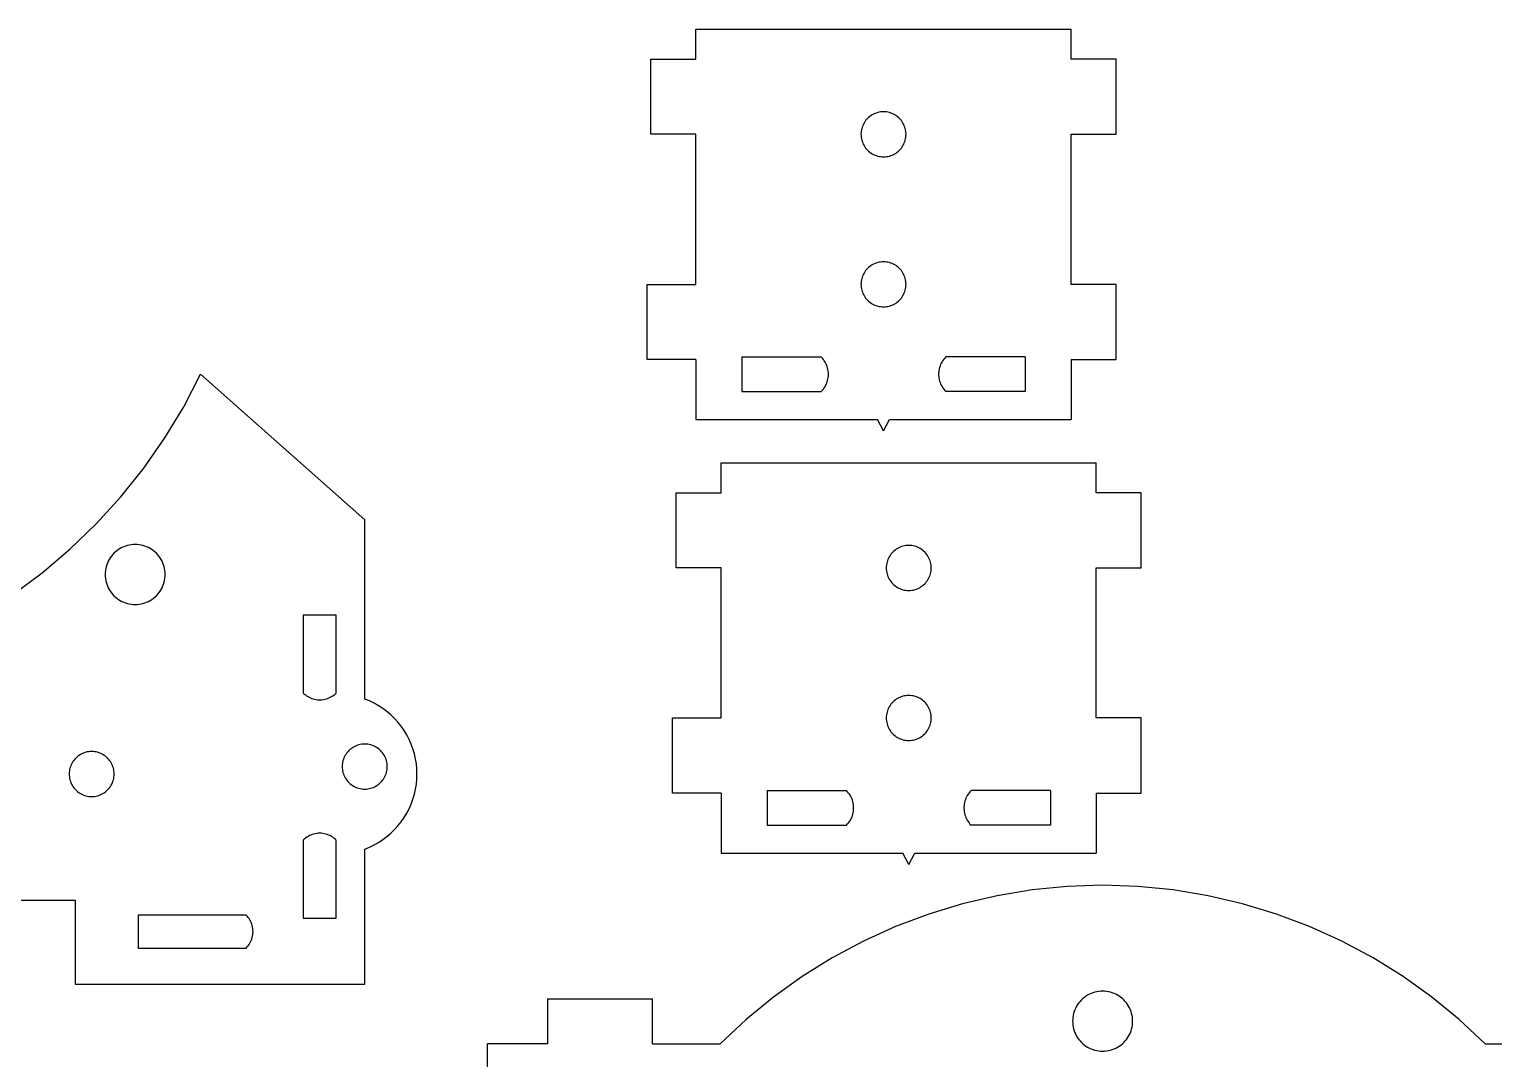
# Model space of a CAD drawing. Extents: x -403 to 403, y -278 to 278.
# Drawn here: x 121.3 to 218.9, y -149.1 to -80.5 of the extents above; entities that cross this region are included whole.
import ezdxf

# ---------------------------------------------------------------- set-up
doc = ezdxf.new("R2010")
doc.units = 0
doc.layers.get('0').update_dxf_attribs({"linetype": 'CONTINUOUS'})

msp = doc.modelspace()

# ---------------------------------------------------------------- linework, layer by layer
for p, q in [((165.713, -80.534), (190.713, -80.534)), ((165.713, -82.534), (165.713, -80.534)), ((190.713, -82.534), (190.713, -80.534)), ((162.713, -82.534), (165.713, -82.534)), ((162.713, -87.534), (162.713, -82.534)), ((193.713, -82.534), (190.713, -82.534)), ((193.713, -87.534), (193.713, -82.534)), ((176.868, -86.871), (176.827, -86.96)), ((176.914, -86.784), (176.868, -86.871)), ((176.966, -86.701), (176.914, -86.784)), ((177.023, -86.621), (176.966, -86.701)), ((177.086, -86.545), (177.023, -86.621)), ((177.153, -86.474), (177.086, -86.545)), ((177.224, -86.406), (177.153, -86.474)), ((177.3, -86.344), (177.224, -86.406)), ((177.38, -86.287), (177.3, -86.344)), ((177.463, -86.235), (177.38, -86.287)), ((177.55, -86.189), (177.463, -86.235)), ((177.639, -86.148), (177.55, -86.189)), ((177.731, -86.114), (177.639, -86.148)), ((177.825, -86.085), (177.731, -86.114)), ((177.921, -86.063), (177.825, -86.085)), ((178.018, -86.047), (177.921, -86.063)), ((178.115, -86.037), (178.018, -86.047)), ((178.213, -86.034), (178.115, -86.037)), ((178.311, -86.037), (178.213, -86.034)), ((178.409, -86.047), (178.311, -86.037)), ((178.506, -86.063), (178.409, -86.047)), ((178.602, -86.085), (178.506, -86.063)), ((178.695, -86.114), (178.602, -86.085)), ((178.787, -86.148), (178.695, -86.114)), ((178.877, -86.189), (178.787, -86.148)), ((178.963, -86.235), (178.877, -86.189)), ((179.047, -86.287), (178.963, -86.235)), ((179.126, -86.344), (179.047, -86.287)), ((179.202, -86.406), (179.126, -86.344)), ((179.274, -86.474), (179.202, -86.406)), ((179.341, -86.545), (179.274, -86.474)), ((179.403, -86.621), (179.341, -86.545)), ((179.46, -86.701), (179.403, -86.621)), ((179.512, -86.784), (179.46, -86.701)), ((179.559, -86.871), (179.512, -86.784)), ((179.599, -86.96), (179.559, -86.871)), ((165.713, -87.534), (162.713, -87.534)), ((165.713, -97.534), (165.713, -87.534)), ((176.717, -87.436), (176.713, -87.534)), ((176.713, -87.534), (176.717, -87.632)), ((176.726, -87.338), (176.717, -87.436)), ((176.717, -87.632), (176.726, -87.73)), ((176.742, -87.242), (176.726, -87.338)), ((176.726, -87.73), (176.742, -87.827)), ((176.764, -87.146), (176.742, -87.242)), ((176.742, -87.827), (176.764, -87.922)), ((176.793, -87.052), (176.764, -87.146)), ((176.827, -86.96), (176.793, -87.052)), ((179.634, -87.052), (179.599, -86.96)), ((179.662, -87.146), (179.634, -87.052)), ((179.684, -87.242), (179.662, -87.146)), ((179.662, -87.922), (179.684, -87.827)), ((179.7, -87.338), (179.684, -87.242)), ((179.684, -87.827), (179.7, -87.73)), ((179.71, -87.436), (179.7, -87.338)), ((179.7, -87.73), (179.71, -87.632)), ((179.713, -87.534), (179.71, -87.436)), ((179.71, -87.632), (179.713, -87.534)), ((190.713, -97.534), (190.713, -87.534)), ((190.713, -87.534), (193.713, -87.534)), ((176.764, -87.922), (176.793, -88.016)), ((176.793, -88.016), (176.827, -88.108)), ((176.827, -88.108), (176.868, -88.198)), ((176.868, -88.198), (176.914, -88.284)), ((176.914, -88.284), (176.966, -88.368)), ((176.966, -88.368), (177.023, -88.447)), ((177.023, -88.447), (177.086, -88.523)), ((177.086, -88.523), (177.153, -88.595)), ((177.153, -88.595), (177.224, -88.662)), ((177.224, -88.662), (177.3, -88.724)), ((177.3, -88.724), (177.38, -88.781)), ((177.38, -88.781), (177.463, -88.833)), ((178.963, -88.833), (179.047, -88.781)), ((179.047, -88.781), (179.126, -88.724)), ((179.126, -88.724), (179.202, -88.662)), ((179.202, -88.662), (179.274, -88.595)), ((179.274, -88.595), (179.341, -88.523)), ((179.341, -88.523), (179.403, -88.447)), ((179.403, -88.447), (179.46, -88.368)), ((179.46, -88.368), (179.512, -88.284)), ((179.512, -88.284), (179.559, -88.198)), ((179.559, -88.198), (179.599, -88.108)), ((179.599, -88.108), (179.634, -88.016)), ((179.634, -88.016), (179.662, -87.922)), ((177.463, -88.833), (177.55, -88.879)), ((177.55, -88.879), (177.639, -88.92)), ((177.639, -88.92), (177.731, -88.955)), ((177.731, -88.955), (177.825, -88.983)), ((177.825, -88.983), (177.921, -89.005)), ((177.921, -89.005), (178.018, -89.021)), ((178.018, -89.021), (178.115, -89.031)), ((178.115, -89.031), (178.213, -89.034)), ((178.213, -89.034), (178.311, -89.031)), ((178.311, -89.031), (178.409, -89.021)), ((178.409, -89.021), (178.506, -89.005)), ((178.506, -89.005), (178.602, -88.983)), ((178.602, -88.983), (178.695, -88.955)), ((178.695, -88.955), (178.787, -88.92)), ((178.787, -88.92), (178.877, -88.879)), ((178.877, -88.879), (178.963, -88.833)), ((177.023, -96.621), (176.966, -96.701)), ((177.086, -96.545), (177.023, -96.621)), ((177.153, -96.474), (177.086, -96.545)), ((177.224, -96.406), (177.153, -96.474)), ((177.3, -96.344), (177.224, -96.406)), ((177.38, -96.287), (177.3, -96.344)), ((177.463, -96.235), (177.38, -96.287)), ((177.55, -96.189), (177.463, -96.235)), ((177.639, -96.148), (177.55, -96.189)), ((177.731, -96.114), (177.639, -96.148)), ((177.825, -96.085), (177.731, -96.114)), ((177.921, -96.063), (177.825, -96.085)), ((178.018, -96.047), (177.921, -96.063)), ((178.115, -96.037), (178.018, -96.047)), ((178.213, -96.034), (178.115, -96.037)), ((178.311, -96.037), (178.213, -96.034)), ((178.409, -96.047), (178.311, -96.037)), ((178.506, -96.063), (178.409, -96.047)), ((178.602, -96.085), (178.506, -96.063)), ((178.695, -96.114), (178.602, -96.085)), ((178.787, -96.148), (178.695, -96.114)), ((178.877, -96.189), (178.787, -96.148)), ((178.963, -96.235), (178.877, -96.189)), ((179.047, -96.287), (178.963, -96.235)), ((179.126, -96.344), (179.047, -96.287)), ((179.202, -96.406), (179.126, -96.344)), ((179.274, -96.474), (179.202, -96.406)), ((179.341, -96.545), (179.274, -96.474)), ((179.403, -96.621), (179.341, -96.545)), ((179.46, -96.701), (179.403, -96.621)), ((162.463, -97.534), (165.713, -97.534)), ((162.463, -102.534), (162.463, -97.534)), ((176.717, -97.436), (176.713, -97.534)), ((176.713, -97.534), (176.717, -97.632)), ((176.726, -97.338), (176.717, -97.436)), ((176.742, -97.242), (176.726, -97.338)), ((176.764, -97.146), (176.742, -97.242)), ((176.793, -97.052), (176.764, -97.146)), ((176.827, -96.96), (176.793, -97.052)), ((176.868, -96.871), (176.827, -96.96)), ((176.914, -96.784), (176.868, -96.871)), ((176.966, -96.701), (176.914, -96.784)), ((179.512, -96.784), (179.46, -96.701)), ((179.559, -96.871), (179.512, -96.784)), ((179.599, -96.96), (179.559, -96.871)), ((179.634, -97.052), (179.599, -96.96)), ((179.662, -97.146), (179.634, -97.052)), ((179.684, -97.242), (179.662, -97.146)), ((179.7, -97.338), (179.684, -97.242)), ((179.71, -97.436), (179.7, -97.338)), ((179.713, -97.534), (179.71, -97.436)), ((179.71, -97.632), (179.713, -97.534)), ((193.713, -97.534), (190.713, -97.534)), ((193.713, -102.534), (193.713, -97.534)), ((176.717, -97.632), (176.726, -97.73)), ((176.726, -97.73), (176.742, -97.827)), ((176.742, -97.827), (176.764, -97.922)), ((176.764, -97.922), (176.793, -98.016)), ((176.793, -98.016), (176.827, -98.108)), ((176.827, -98.108), (176.868, -98.198)), ((176.868, -98.198), (176.914, -98.284)), ((176.914, -98.284), (176.966, -98.368)), ((176.966, -98.368), (177.023, -98.447)), ((177.023, -98.447), (177.086, -98.523)), ((177.086, -98.523), (177.153, -98.595)), ((179.274, -98.595), (179.341, -98.523)), ((179.341, -98.523), (179.403, -98.447)), ((179.403, -98.447), (179.46, -98.368)), ((179.46, -98.368), (179.512, -98.284)), ((179.512, -98.284), (179.559, -98.198)), ((179.559, -98.198), (179.599, -98.108)), ((179.599, -98.108), (179.634, -98.016)), ((179.634, -98.016), (179.662, -97.922)), ((179.662, -97.922), (179.684, -97.827)), ((179.684, -97.827), (179.7, -97.73)), ((179.7, -97.73), (179.71, -97.632)), ((177.153, -98.595), (177.224, -98.662)), ((177.224, -98.662), (177.3, -98.724)), ((177.3, -98.724), (177.38, -98.781)), ((177.38, -98.781), (177.463, -98.833)), ((177.463, -98.833), (177.55, -98.879)), ((177.55, -98.879), (177.639, -98.92)), ((177.639, -98.92), (177.731, -98.955)), ((177.731, -98.955), (177.825, -98.983)), ((177.825, -98.983), (177.921, -99.005)), ((177.921, -99.005), (178.018, -99.021)), ((178.018, -99.021), (178.115, -99.031)), ((178.115, -99.031), (178.213, -99.034)), ((178.213, -99.034), (178.311, -99.031)), ((178.311, -99.031), (178.409, -99.021)), ((178.409, -99.021), (178.506, -99.005)), ((178.506, -99.005), (178.602, -98.983)), ((178.602, -98.983), (178.695, -98.955)), ((178.695, -98.955), (178.787, -98.92)), ((178.787, -98.92), (178.877, -98.879)), ((178.877, -98.879), (178.963, -98.833)), ((178.963, -98.833), (179.047, -98.781)), ((179.047, -98.781), (179.126, -98.724)), ((179.126, -98.724), (179.202, -98.662)), ((179.202, -98.662), (179.274, -98.595)), ((168.763, -102.376), (174.063, -102.376)), ((168.763, -102.376), (168.763, -104.676)), ((174.136, -102.454), (174.063, -102.376)), ((174.204, -102.536), (174.136, -102.454)), ((182.293, -102.45), (182.228, -102.529)), ((182.363, -102.376), (182.293, -102.45)), ((187.663, -102.376), (182.363, -102.376)), ((187.663, -102.376), (187.663, -104.676)), ((165.713, -102.534), (162.463, -102.534)), ((165.713, -102.534), (165.713, -106.534)), ((174.266, -102.622), (174.204, -102.536)), ((174.322, -102.713), (174.266, -102.622)), ((174.372, -102.807), (174.322, -102.713)), ((174.416, -102.904), (174.372, -102.807)), ((174.453, -103.003), (174.416, -102.904)), ((174.484, -103.105), (174.453, -103.003)), ((174.508, -103.209), (174.484, -103.105)), ((174.526, -103.314), (174.508, -103.209)), ((174.536, -103.42), (174.526, -103.314)), ((174.54, -103.526), (174.536, -103.42)), ((181.894, -103.373), (181.888, -103.475)), ((181.907, -103.272), (181.894, -103.373)), ((181.926, -103.171), (181.907, -103.272)), ((181.952, -103.072), (181.926, -103.171)), ((181.983, -102.975), (181.952, -103.072)), ((182.021, -102.88), (181.983, -102.975)), ((182.064, -102.788), (182.021, -102.88)), ((182.113, -102.698), (182.064, -102.788)), ((182.168, -102.612), (182.113, -102.698)), ((182.228, -102.529), (182.168, -102.612)), ((190.713, -102.534), (190.713, -106.534)), ((190.713, -102.534), (193.713, -102.534)), ((131.568, -105.688), (132.695, -103.523)), ((143.634, -113.222), (132.695, -103.523)), ((174.204, -104.516), (174.266, -104.43)), ((174.266, -104.43), (174.322, -104.339)), ((174.322, -104.339), (174.372, -104.245)), ((174.372, -104.245), (174.416, -104.148)), ((174.416, -104.148), (174.453, -104.049)), ((174.453, -104.049), (174.484, -103.947)), ((174.484, -103.947), (174.508, -103.843)), ((174.508, -103.843), (174.526, -103.738)), ((174.526, -103.738), (174.536, -103.632)), ((174.536, -103.632), (174.54, -103.526)), ((181.888, -103.475), (181.888, -103.577)), ((181.888, -103.577), (181.894, -103.679)), ((181.894, -103.679), (181.907, -103.78)), ((181.907, -103.78), (181.926, -103.881)), ((181.926, -103.881), (181.952, -103.98)), ((181.952, -103.98), (181.983, -104.077)), ((181.983, -104.077), (182.021, -104.172)), ((182.021, -104.172), (182.064, -104.264)), ((182.064, -104.264), (182.113, -104.354)), ((182.113, -104.354), (182.168, -104.44)), ((182.168, -104.44), (182.228, -104.523)), ((168.763, -104.676), (174.063, -104.676)), ((174.063, -104.676), (174.136, -104.598)), ((174.136, -104.598), (174.204, -104.516)), ((182.228, -104.523), (182.293, -104.602)), ((182.293, -104.602), (182.363, -104.676)), ((187.663, -104.676), (182.363, -104.676)), ((130.304, -107.776), (131.568, -105.688)), ((165.713, -106.534), (177.807, -106.534)), ((178.213, -107.289), (177.807, -106.534)), ((178.213, -107.289), (178.619, -106.534)), ((178.619, -106.534), (190.713, -106.534)), ((128.907, -109.779), (130.304, -107.776)), ((127.384, -111.687), (128.907, -109.779)), ((167.398, -109.438), (192.398, -109.438)), ((167.398, -111.438), (167.398, -109.438)), ((192.398, -111.438), (192.398, -109.438)), ((125.742, -113.492), (127.384, -111.687)), ((164.398, -111.438), (167.398, -111.438)), ((164.398, -116.438), (164.398, -111.438)), ((195.398, -111.438), (192.398, -111.438)), ((195.398, -116.438), (195.398, -111.438)), ((143.634, -125.175), (143.634, -113.222)), ((123.985, -115.188), (125.742, -113.492)), ((127.332, -115.142), (127.221, -115.211)), ((127.448, -115.08), (127.332, -115.142)), ((127.567, -115.026), (127.448, -115.08)), ((127.69, -114.98), (127.567, -115.026)), ((127.815, -114.942), (127.69, -114.98)), ((127.942, -114.912), (127.815, -114.942)), ((128.071, -114.891), (127.942, -114.912)), ((128.202, -114.878), (128.071, -114.891)), ((128.332, -114.874), (128.202, -114.878)), ((128.463, -114.878), (128.332, -114.874)), ((128.594, -114.891), (128.463, -114.878)), ((128.723, -114.912), (128.594, -114.891)), ((128.85, -114.942), (128.723, -114.912)), ((128.975, -114.98), (128.85, -114.942)), ((129.098, -115.026), (128.975, -114.98)), ((129.217, -115.08), (129.098, -115.026)), ((129.332, -115.142), (129.217, -115.08)), ((129.444, -115.211), (129.332, -115.142)), ((179.148, -115.139), (179.065, -115.191)), ((179.235, -115.093), (179.148, -115.139)), ((179.324, -115.052), (179.235, -115.093)), ((179.416, -115.018), (179.324, -115.052)), ((179.51, -114.989), (179.416, -115.018)), ((179.605, -114.967), (179.51, -114.989)), ((179.702, -114.951), (179.605, -114.967)), ((179.8, -114.941), (179.702, -114.951)), ((179.898, -114.938), (179.8, -114.941)), ((179.996, -114.941), (179.898, -114.938)), ((180.094, -114.951), (179.996, -114.941)), ((180.191, -114.967), (180.094, -114.951)), ((180.286, -114.989), (180.191, -114.967)), ((180.38, -115.018), (180.286, -114.989)), ((180.472, -115.052), (180.38, -115.018)), ((180.561, -115.093), (180.472, -115.052)), ((180.648, -115.139), (180.561, -115.093)), ((180.731, -115.191), (180.648, -115.139)), ((122.123, -116.767), (123.985, -115.188)), ((126.485, -116.108), (126.439, -116.231)), ((126.539, -115.989), (126.485, -116.108)), ((126.6, -115.874), (126.539, -115.989)), ((126.67, -115.762), (126.6, -115.874)), ((126.746, -115.656), (126.67, -115.762)), ((126.829, -115.555), (126.746, -115.656)), ((126.918, -115.459), (126.829, -115.555)), ((127.014, -115.37), (126.918, -115.459)), ((127.115, -115.287), (127.014, -115.37)), ((127.221, -115.211), (127.115, -115.287)), ((129.55, -115.287), (129.444, -115.211)), ((129.651, -115.37), (129.55, -115.287)), ((129.747, -115.459), (129.651, -115.37)), ((129.836, -115.555), (129.747, -115.459)), ((129.919, -115.656), (129.836, -115.555)), ((129.995, -115.762), (129.919, -115.656)), ((130.065, -115.874), (129.995, -115.762)), ((130.126, -115.989), (130.065, -115.874)), ((130.18, -116.108), (130.126, -115.989)), ((130.226, -116.231), (130.18, -116.108)), ((178.427, -116.145), (178.411, -116.242)), ((178.449, -116.05), (178.427, -116.145)), ((178.478, -115.956), (178.449, -116.05)), ((178.512, -115.864), (178.478, -115.956)), ((178.553, -115.775), (178.512, -115.864)), ((178.599, -115.688), (178.553, -115.775)), ((178.651, -115.605), (178.599, -115.688)), ((178.708, -115.525), (178.651, -115.605)), ((178.77, -115.449), (178.708, -115.525)), ((178.837, -115.377), (178.77, -115.449)), ((178.909, -115.31), (178.837, -115.377)), ((178.985, -115.248), (178.909, -115.31)), ((179.065, -115.191), (178.985, -115.248)), ((180.811, -115.248), (180.731, -115.191)), ((180.887, -115.31), (180.811, -115.248)), ((180.959, -115.377), (180.887, -115.31)), ((181.026, -115.449), (180.959, -115.377)), ((181.088, -115.525), (181.026, -115.449)), ((181.145, -115.605), (181.088, -115.525)), ((181.197, -115.688), (181.145, -115.605)), ((181.243, -115.775), (181.197, -115.688)), ((181.284, -115.864), (181.243, -115.775)), ((181.318, -115.956), (181.284, -115.864)), ((181.347, -116.05), (181.318, -115.956)), ((181.369, -116.145), (181.347, -116.05)), ((181.385, -116.242), (181.369, -116.145)), ((120.163, -118.222), (122.123, -116.767)), ((126.337, -116.743), (126.332, -116.874)), ((126.332, -116.874), (126.337, -117.004)), ((126.35, -116.613), (126.337, -116.743)), ((126.337, -117.004), (126.35, -117.135)), ((126.371, -116.483), (126.35, -116.613)), ((126.401, -116.356), (126.371, -116.483)), ((126.439, -116.231), (126.401, -116.356)), ((130.264, -116.356), (130.226, -116.231)), ((130.294, -116.483), (130.264, -116.356)), ((130.315, -116.613), (130.294, -116.483)), ((130.328, -116.743), (130.315, -116.613)), ((130.315, -117.135), (130.328, -117.004)), ((130.332, -116.874), (130.328, -116.743)), ((130.328, -117.004), (130.332, -116.874)), ((167.398, -116.438), (164.398, -116.438)), ((167.398, -126.438), (167.398, -116.438)), ((178.401, -116.34), (178.398, -116.438)), ((178.398, -116.438), (178.401, -116.536)), ((178.411, -116.242), (178.401, -116.34)), ((178.401, -116.536), (178.411, -116.634)), ((178.411, -116.634), (178.427, -116.731)), ((178.427, -116.731), (178.449, -116.826)), ((178.449, -116.826), (178.478, -116.92)), ((178.478, -116.92), (178.512, -117.012)), ((178.512, -117.012), (178.553, -117.101)), ((178.553, -117.101), (178.599, -117.188)), ((181.197, -117.188), (181.243, -117.101)), ((181.243, -117.101), (181.284, -117.012)), ((181.284, -117.012), (181.318, -116.92)), ((181.318, -116.92), (181.347, -116.826)), ((181.347, -116.826), (181.369, -116.731)), ((181.369, -116.731), (181.385, -116.634)), ((181.395, -116.34), (181.385, -116.242)), ((181.385, -116.634), (181.395, -116.536)), ((181.398, -116.438), (181.395, -116.34)), ((181.395, -116.536), (181.398, -116.438)), ((192.398, -126.438), (192.398, -116.438)), ((192.398, -116.438), (195.398, -116.438)), ((126.35, -117.135), (126.371, -117.264)), ((126.371, -117.264), (126.401, -117.391)), ((126.401, -117.391), (126.439, -117.516)), ((126.439, -117.516), (126.485, -117.639)), ((126.485, -117.639), (126.539, -117.758)), ((126.539, -117.758), (126.6, -117.874)), ((126.6, -117.874), (126.67, -117.985)), ((126.67, -117.985), (126.746, -118.091)), ((126.746, -118.091), (126.829, -118.192)), ((129.836, -118.192), (129.919, -118.091)), ((129.919, -118.091), (129.995, -117.985)), ((129.995, -117.985), (130.065, -117.874)), ((130.065, -117.874), (130.126, -117.758)), ((130.126, -117.758), (130.18, -117.639)), ((130.18, -117.639), (130.226, -117.516)), ((130.226, -117.516), (130.264, -117.391)), ((130.264, -117.391), (130.294, -117.264)), ((130.294, -117.264), (130.315, -117.135)), ((178.599, -117.188), (178.651, -117.271)), ((178.651, -117.271), (178.708, -117.351)), ((178.708, -117.351), (178.77, -117.427)), ((178.77, -117.427), (178.837, -117.499)), ((178.837, -117.499), (178.909, -117.566)), ((178.909, -117.566), (178.985, -117.628)), ((178.985, -117.628), (179.065, -117.685)), ((179.065, -117.685), (179.148, -117.737)), ((179.148, -117.737), (179.235, -117.783)), ((179.235, -117.783), (179.324, -117.824)), ((179.324, -117.824), (179.416, -117.858)), ((179.416, -117.858), (179.51, -117.887)), ((179.51, -117.887), (179.605, -117.909)), ((179.605, -117.909), (179.702, -117.925)), ((179.702, -117.925), (179.8, -117.935)), ((179.8, -117.935), (179.898, -117.938)), ((179.898, -117.938), (179.996, -117.935)), ((179.996, -117.935), (180.094, -117.925)), ((180.094, -117.925), (180.191, -117.909)), ((180.191, -117.909), (180.286, -117.887)), ((180.286, -117.887), (180.38, -117.858)), ((180.38, -117.858), (180.472, -117.824)), ((180.472, -117.824), (180.561, -117.783)), ((180.561, -117.783), (180.648, -117.737)), ((180.648, -117.737), (180.731, -117.685)), ((180.731, -117.685), (180.811, -117.628)), ((180.811, -117.628), (180.887, -117.566)), ((180.887, -117.566), (180.959, -117.499)), ((180.959, -117.499), (181.026, -117.427)), ((181.026, -117.427), (181.088, -117.351)), ((181.088, -117.351), (181.145, -117.271)), ((181.145, -117.271), (181.197, -117.188)), ((126.829, -118.192), (126.918, -118.288)), ((126.918, -118.288), (127.014, -118.377)), ((127.014, -118.377), (127.115, -118.46)), ((127.115, -118.46), (127.221, -118.537)), ((127.221, -118.537), (127.332, -118.606)), ((127.332, -118.606), (127.448, -118.667)), ((127.448, -118.667), (127.567, -118.721)), ((127.567, -118.721), (127.69, -118.767)), ((127.69, -118.767), (127.815, -118.805)), ((127.815, -118.805), (127.942, -118.835)), ((127.942, -118.835), (128.071, -118.856)), ((128.071, -118.856), (128.202, -118.869)), ((128.202, -118.869), (128.332, -118.874)), ((128.332, -118.874), (128.463, -118.869)), ((128.463, -118.869), (128.594, -118.856)), ((128.594, -118.856), (128.723, -118.835)), ((128.723, -118.835), (128.85, -118.805)), ((128.85, -118.805), (128.975, -118.767)), ((128.975, -118.767), (129.098, -118.721)), ((129.098, -118.721), (129.217, -118.667)), ((129.217, -118.667), (129.332, -118.606)), ((129.332, -118.606), (129.444, -118.537)), ((129.444, -118.537), (129.55, -118.46)), ((129.55, -118.46), (129.651, -118.377)), ((129.651, -118.377), (129.747, -118.288)), ((129.747, -118.288), (129.836, -118.192)), ((141.734, -119.575), (139.534, -119.575)), ((139.534, -119.575), (139.534, -124.775)), ((141.734, -124.775), (141.734, -119.575)), ((139.534, -124.775), (139.605, -124.842)), ((139.605, -124.842), (139.681, -124.904)), ((139.681, -124.904), (139.76, -124.962)), ((141.508, -124.962), (141.587, -124.904)), ((141.587, -124.904), (141.663, -124.842)), ((141.663, -124.842), (141.734, -124.775)), ((179.8, -124.941), (179.702, -124.951)), ((179.898, -124.938), (179.8, -124.941)), ((179.996, -124.941), (179.898, -124.938)), ((180.094, -124.951), (179.996, -124.941)), ((139.76, -124.962), (139.842, -125.014)), ((139.842, -125.014), (139.928, -125.061)), ((139.928, -125.061), (140.016, -125.103)), ((140.016, -125.103), (140.107, -125.139)), ((140.107, -125.139), (140.2, -125.169)), ((140.2, -125.169), (140.295, -125.193)), ((140.295, -125.193), (140.391, -125.212)), ((140.391, -125.212), (140.488, -125.224)), ((140.488, -125.224), (140.585, -125.23)), ((140.585, -125.23), (140.683, -125.23)), ((140.683, -125.23), (140.78, -125.224)), ((140.78, -125.224), (140.877, -125.212)), ((140.877, -125.212), (140.973, -125.193)), ((140.973, -125.193), (141.068, -125.169)), ((141.068, -125.169), (141.161, -125.139)), ((141.161, -125.139), (141.252, -125.103)), ((141.252, -125.103), (141.34, -125.061)), ((141.34, -125.061), (141.426, -125.014)), ((141.426, -125.014), (141.508, -124.962)), ((143.95, -125.304), (143.634, -125.175)), ((144.258, -125.452), (143.95, -125.304)), ((144.555, -125.62), (144.258, -125.452)), ((144.841, -125.806), (144.555, -125.62)), ((145.114, -126.011), (144.841, -125.806)), ((178.512, -125.864), (178.478, -125.956)), ((178.553, -125.775), (178.512, -125.864)), ((178.599, -125.688), (178.553, -125.775)), ((178.651, -125.605), (178.599, -125.688)), ((178.708, -125.525), (178.651, -125.605)), ((178.77, -125.449), (178.708, -125.525)), ((178.837, -125.377), (178.77, -125.449)), ((178.909, -125.31), (178.837, -125.377)), ((178.985, -125.248), (178.909, -125.31)), ((179.065, -125.191), (178.985, -125.248)), ((179.148, -125.139), (179.065, -125.191)), ((179.235, -125.093), (179.148, -125.139)), ((179.324, -125.052), (179.235, -125.093)), ((179.416, -125.018), (179.324, -125.052)), ((179.51, -124.989), (179.416, -125.018)), ((179.605, -124.967), (179.51, -124.989)), ((179.702, -124.951), (179.605, -124.967)), ((180.191, -124.967), (180.094, -124.951)), ((180.286, -124.989), (180.191, -124.967)), ((180.38, -125.018), (180.286, -124.989)), ((180.472, -125.052), (180.38, -125.018)), ((180.561, -125.093), (180.472, -125.052)), ((180.648, -125.139), (180.561, -125.093)), ((180.731, -125.191), (180.648, -125.139)), ((180.811, -125.248), (180.731, -125.191)), ((180.887, -125.31), (180.811, -125.248)), ((180.959, -125.377), (180.887, -125.31)), ((181.026, -125.449), (180.959, -125.377)), ((181.088, -125.525), (181.026, -125.449)), ((181.145, -125.605), (181.088, -125.525)), ((181.197, -125.688), (181.145, -125.605)), ((181.243, -125.775), (181.197, -125.688)), ((181.284, -125.864), (181.243, -125.775)), ((181.318, -125.956), (181.284, -125.864)), ((145.374, -126.232), (145.114, -126.011)), ((145.619, -126.47), (145.374, -126.232)), ((145.848, -126.723), (145.619, -126.47)), ((146.061, -126.99), (145.848, -126.723)), ((164.148, -126.438), (167.398, -126.438)), ((164.148, -131.438), (164.148, -126.438)), ((178.401, -126.34), (178.398, -126.438)), ((178.398, -126.438), (178.401, -126.536)), ((178.411, -126.242), (178.401, -126.34)), ((178.401, -126.536), (178.411, -126.634)), ((178.427, -126.145), (178.411, -126.242)), ((178.411, -126.634), (178.427, -126.731)), ((178.449, -126.05), (178.427, -126.145)), ((178.427, -126.731), (178.449, -126.826)), ((178.478, -125.956), (178.449, -126.05)), ((178.449, -126.826), (178.478, -126.92)), ((181.347, -126.05), (181.318, -125.956)), ((181.318, -126.92), (181.347, -126.826)), ((181.369, -126.145), (181.347, -126.05)), ((181.347, -126.826), (181.369, -126.731)), ((181.385, -126.242), (181.369, -126.145)), ((181.369, -126.731), (181.385, -126.634)), ((181.395, -126.34), (181.385, -126.242)), ((181.385, -126.634), (181.395, -126.536)), ((181.398, -126.438), (181.395, -126.34)), ((181.395, -126.536), (181.398, -126.438)), ((195.398, -126.438), (192.398, -126.438)), ((195.398, -131.438), (195.398, -126.438)), ((146.256, -127.27), (146.061, -126.99)), ((146.433, -127.562), (146.256, -127.27)), ((146.591, -127.865), (146.433, -127.562)), ((146.729, -128.177), (146.591, -127.865)), ((178.478, -126.92), (178.512, -127.012)), ((178.512, -127.012), (178.553, -127.101)), ((178.553, -127.101), (178.599, -127.188)), ((178.599, -127.188), (178.651, -127.271)), ((178.651, -127.271), (178.708, -127.351)), ((178.708, -127.351), (178.77, -127.427)), ((178.77, -127.427), (178.837, -127.499)), ((178.837, -127.499), (178.909, -127.566)), ((178.909, -127.566), (178.985, -127.628)), ((178.985, -127.628), (179.065, -127.685)), ((179.065, -127.685), (179.148, -127.737)), ((179.148, -127.737), (179.235, -127.783)), ((179.235, -127.783), (179.324, -127.824)), ((179.324, -127.824), (179.416, -127.858)), ((179.416, -127.858), (179.51, -127.887)), ((180.286, -127.887), (180.38, -127.858)), ((180.38, -127.858), (180.472, -127.824)), ((180.472, -127.824), (180.561, -127.783)), ((180.561, -127.783), (180.648, -127.737)), ((180.648, -127.737), (180.731, -127.685)), ((180.731, -127.685), (180.811, -127.628)), ((180.811, -127.628), (180.887, -127.566)), ((180.887, -127.566), (180.959, -127.499)), ((180.959, -127.499), (181.026, -127.427)), ((181.026, -127.427), (181.088, -127.351)), ((181.088, -127.351), (181.145, -127.271)), ((181.145, -127.271), (181.197, -127.188)), ((181.197, -127.188), (181.243, -127.101)), ((181.243, -127.101), (181.284, -127.012)), ((181.284, -127.012), (181.318, -126.92)), ((124.771, -128.83), (124.684, -128.876)), ((124.86, -128.789), (124.771, -128.83)), ((124.952, -128.755), (124.86, -128.789)), ((125.046, -128.726), (124.952, -128.755)), ((125.141, -128.704), (125.046, -128.726)), ((125.238, -128.688), (125.141, -128.704)), ((125.336, -128.678), (125.238, -128.688)), ((125.434, -128.675), (125.336, -128.678)), ((125.532, -128.678), (125.434, -128.675)), ((125.63, -128.688), (125.532, -128.678)), ((125.727, -128.704), (125.63, -128.688)), ((125.822, -128.726), (125.727, -128.704)), ((125.916, -128.755), (125.822, -128.726)), ((126.008, -128.789), (125.916, -128.755)), ((126.097, -128.83), (126.008, -128.789)), ((126.184, -128.876), (126.097, -128.83)), ((142.387, -128.842), (142.335, -128.925)), ((142.444, -128.762), (142.387, -128.842)), ((142.506, -128.686), (142.444, -128.762)), ((142.573, -128.614), (142.506, -128.686)), ((142.645, -128.547), (142.573, -128.614)), ((142.721, -128.485), (142.645, -128.547)), ((142.801, -128.428), (142.721, -128.485)), ((142.884, -128.376), (142.801, -128.428)), ((142.971, -128.33), (142.884, -128.376)), ((143.06, -128.289), (142.971, -128.33)), ((143.152, -128.255), (143.06, -128.289)), ((143.246, -128.226), (143.152, -128.255)), ((143.341, -128.204), (143.246, -128.226)), ((143.438, -128.188), (143.341, -128.204)), ((143.536, -128.178), (143.438, -128.188)), ((143.634, -128.175), (143.536, -128.178)), ((143.732, -128.178), (143.634, -128.175)), ((143.83, -128.188), (143.732, -128.178)), ((143.927, -128.204), (143.83, -128.188)), ((144.022, -128.226), (143.927, -128.204)), ((144.116, -128.255), (144.022, -128.226)), ((144.208, -128.289), (144.116, -128.255)), ((144.297, -128.33), (144.208, -128.289)), ((144.384, -128.376), (144.297, -128.33)), ((144.467, -128.428), (144.384, -128.376)), ((144.547, -128.485), (144.467, -128.428)), ((144.623, -128.547), (144.547, -128.485)), ((144.695, -128.614), (144.623, -128.547)), ((144.762, -128.686), (144.695, -128.614)), ((144.824, -128.762), (144.762, -128.686)), ((144.881, -128.842), (144.824, -128.762)), ((144.933, -128.925), (144.881, -128.842)), ((146.846, -128.497), (146.729, -128.177)), ((146.943, -128.824), (146.846, -128.497)), ((147.019, -129.157), (146.943, -128.824)), ((179.51, -127.887), (179.605, -127.909)), ((179.605, -127.909), (179.702, -127.925)), ((179.702, -127.925), (179.8, -127.935)), ((179.8, -127.935), (179.898, -127.938)), ((179.898, -127.938), (179.996, -127.935)), ((179.996, -127.935), (180.094, -127.925)), ((180.094, -127.925), (180.191, -127.909)), ((180.191, -127.909), (180.286, -127.887)), ((123.985, -129.787), (123.963, -129.882)), ((124.014, -129.693), (123.985, -129.787)), ((124.048, -129.601), (124.014, -129.693)), ((124.089, -129.512), (124.048, -129.601)), ((124.135, -129.425), (124.089, -129.512)), ((124.187, -129.342), (124.135, -129.425)), ((124.244, -129.262), (124.187, -129.342)), ((124.306, -129.186), (124.244, -129.262)), ((124.373, -129.114), (124.306, -129.186)), ((124.445, -129.047), (124.373, -129.114)), ((124.521, -128.985), (124.445, -129.047)), ((124.601, -128.928), (124.521, -128.985)), ((124.684, -128.876), (124.601, -128.928)), ((126.267, -128.928), (126.184, -128.876)), ((126.347, -128.985), (126.267, -128.928)), ((126.423, -129.047), (126.347, -128.985)), ((126.495, -129.114), (126.423, -129.047)), ((126.562, -129.186), (126.495, -129.114)), ((126.624, -129.262), (126.562, -129.186)), ((126.681, -129.342), (126.624, -129.262)), ((126.733, -129.425), (126.681, -129.342)), ((126.779, -129.512), (126.733, -129.425)), ((126.82, -129.601), (126.779, -129.512)), ((126.854, -129.693), (126.82, -129.601)), ((126.883, -129.787), (126.854, -129.693)), ((126.905, -129.882), (126.883, -129.787)), ((142.137, -129.577), (142.134, -129.675)), ((142.134, -129.675), (142.137, -129.773)), ((142.147, -129.479), (142.137, -129.577)), ((142.137, -129.773), (142.147, -129.871)), ((142.163, -129.382), (142.147, -129.479)), ((142.185, -129.287), (142.163, -129.382)), ((142.214, -129.193), (142.185, -129.287)), ((142.248, -129.101), (142.214, -129.193)), ((142.289, -129.012), (142.248, -129.101)), ((142.335, -128.925), (142.289, -129.012)), ((144.979, -129.012), (144.933, -128.925)), ((145.02, -129.101), (144.979, -129.012)), ((145.054, -129.193), (145.02, -129.101)), ((145.083, -129.287), (145.054, -129.193)), ((145.105, -129.382), (145.083, -129.287)), ((145.121, -129.479), (145.105, -129.382)), ((145.131, -129.577), (145.121, -129.479)), ((145.121, -129.871), (145.131, -129.773)), ((145.134, -129.675), (145.131, -129.577)), ((145.131, -129.773), (145.134, -129.675)), ((147.074, -129.494), (147.019, -129.157)), ((147.106, -129.834), (147.074, -129.494)), ((123.937, -130.077), (123.934, -130.175)), ((123.934, -130.175), (123.937, -130.273)), ((123.947, -129.979), (123.937, -130.077)), ((123.937, -130.273), (123.947, -130.371)), ((123.963, -129.882), (123.947, -129.979)), ((123.947, -130.371), (123.963, -130.468)), ((123.963, -130.468), (123.985, -130.563)), ((123.985, -130.563), (124.014, -130.657)), ((124.014, -130.657), (124.048, -130.749)), ((124.048, -130.749), (124.089, -130.839)), ((126.779, -130.839), (126.82, -130.749)), ((126.82, -130.749), (126.854, -130.657)), ((126.854, -130.657), (126.883, -130.563)), ((126.883, -130.563), (126.905, -130.468)), ((126.921, -129.979), (126.905, -129.882)), ((126.905, -130.468), (126.921, -130.371)), ((126.931, -130.077), (126.921, -129.979)), ((126.921, -130.371), (126.931, -130.273)), ((126.934, -130.175), (126.931, -130.077)), ((126.931, -130.273), (126.934, -130.175)), ((142.147, -129.871), (142.163, -129.968)), ((142.163, -129.968), (142.185, -130.063)), ((142.185, -130.063), (142.214, -130.157)), ((142.214, -130.157), (142.248, -130.249)), ((142.248, -130.249), (142.289, -130.339)), ((142.289, -130.339), (142.335, -130.425)), ((142.335, -130.425), (142.387, -130.508)), ((142.387, -130.508), (142.444, -130.588)), ((142.444, -130.588), (142.506, -130.664)), ((142.506, -130.664), (142.573, -130.736)), ((142.573, -130.736), (142.645, -130.803)), ((144.623, -130.803), (144.695, -130.736)), ((144.695, -130.736), (144.762, -130.664)), ((144.762, -130.664), (144.824, -130.588)), ((144.824, -130.588), (144.881, -130.508)), ((144.881, -130.508), (144.933, -130.425)), ((144.933, -130.425), (144.979, -130.339)), ((144.979, -130.339), (145.02, -130.249)), ((145.02, -130.249), (145.054, -130.157)), ((145.054, -130.157), (145.083, -130.063)), ((145.083, -130.063), (145.105, -129.968)), ((145.105, -129.968), (145.121, -129.871)), ((147.074, -130.856), (147.106, -130.516)), ((147.117, -130.175), (147.106, -129.834)), ((147.106, -130.516), (147.117, -130.175)), ((124.089, -130.839), (124.135, -130.925)), ((124.135, -130.925), (124.187, -131.008)), ((124.187, -131.008), (124.244, -131.088)), ((124.244, -131.088), (124.306, -131.164)), ((124.306, -131.164), (124.373, -131.236)), ((124.373, -131.236), (124.445, -131.303)), ((124.445, -131.303), (124.521, -131.365)), ((124.521, -131.365), (124.601, -131.422)), ((124.601, -131.422), (124.684, -131.474)), ((124.684, -131.474), (124.771, -131.52)), ((124.771, -131.52), (124.86, -131.561)), ((124.86, -131.561), (124.952, -131.595)), ((124.952, -131.595), (125.046, -131.624)), ((125.046, -131.624), (125.141, -131.646)), ((125.141, -131.646), (125.238, -131.662)), ((125.238, -131.662), (125.336, -131.672)), ((125.336, -131.672), (125.434, -131.675)), ((125.434, -131.675), (125.532, -131.672)), ((125.532, -131.672), (125.63, -131.662)), ((125.63, -131.662), (125.727, -131.646)), ((125.727, -131.646), (125.822, -131.624)), ((125.822, -131.624), (125.916, -131.595)), ((125.916, -131.595), (126.008, -131.561)), ((126.008, -131.561), (126.097, -131.52)), ((126.097, -131.52), (126.184, -131.474)), ((126.184, -131.474), (126.267, -131.422)), ((126.267, -131.422), (126.347, -131.365)), ((126.347, -131.365), (126.423, -131.303)), ((126.423, -131.303), (126.495, -131.236)), ((126.495, -131.236), (126.562, -131.164)), ((126.562, -131.164), (126.624, -131.088)), ((126.624, -131.088), (126.681, -131.008)), ((126.681, -131.008), (126.733, -130.925)), ((126.733, -130.925), (126.779, -130.839)), ((142.645, -130.803), (142.721, -130.865)), ((142.721, -130.865), (142.801, -130.922)), ((142.801, -130.922), (142.884, -130.974)), ((142.884, -130.974), (142.971, -131.02)), ((142.971, -131.02), (143.06, -131.061)), ((143.06, -131.061), (143.152, -131.095)), ((143.152, -131.095), (143.246, -131.124)), ((143.246, -131.124), (143.341, -131.146)), ((143.341, -131.146), (143.438, -131.162)), ((143.438, -131.162), (143.536, -131.172)), ((143.536, -131.172), (143.634, -131.175)), ((143.634, -131.175), (143.732, -131.172)), ((143.732, -131.172), (143.83, -131.162)), ((143.83, -131.162), (143.927, -131.146)), ((143.927, -131.146), (144.022, -131.124)), ((144.022, -131.124), (144.116, -131.095)), ((144.116, -131.095), (144.208, -131.061)), ((144.208, -131.061), (144.297, -131.02)), ((144.297, -131.02), (144.384, -130.974)), ((144.384, -130.974), (144.467, -130.922)), ((144.467, -130.922), (144.547, -130.865)), ((144.547, -130.865), (144.623, -130.803)), ((146.846, -131.853), (146.943, -131.526)), ((146.943, -131.526), (147.019, -131.193)), ((147.019, -131.193), (147.074, -130.856)), ((167.398, -131.438), (164.148, -131.438)), ((167.398, -131.438), (167.398, -135.438)), ((170.448, -131.28), (175.748, -131.28)), ((170.448, -131.28), (170.448, -133.58)), ((175.821, -131.357), (175.748, -131.28)), ((175.888, -131.44), (175.821, -131.357)), ((175.95, -131.526), (175.888, -131.44)), ((176.006, -131.617), (175.95, -131.526)), ((176.057, -131.71), (176.006, -131.617)), ((176.101, -131.807), (176.057, -131.71)), ((183.749, -131.691), (183.705, -131.784)), ((183.798, -131.602), (183.749, -131.691)), ((183.853, -131.516), (183.798, -131.602)), ((183.913, -131.433), (183.853, -131.516)), ((183.978, -131.354), (183.913, -131.433)), ((184.048, -131.28), (183.978, -131.354)), ((189.348, -131.28), (184.048, -131.28)), ((189.348, -131.28), (189.348, -133.58)), ((192.398, -131.438), (192.398, -135.438)), ((192.398, -131.438), (195.398, -131.438)), ((146.433, -132.788), (146.591, -132.486)), ((146.591, -132.486), (146.729, -132.173)), ((146.729, -132.173), (146.846, -131.853)), ((176.138, -131.907), (176.101, -131.807)), ((176.169, -132.009), (176.138, -131.907)), ((176.193, -132.112), (176.169, -132.009)), ((176.169, -132.851), (176.193, -132.747)), ((176.21, -132.217), (176.193, -132.112)), ((176.193, -132.747), (176.21, -132.642)), ((176.221, -132.323), (176.21, -132.217)), ((176.21, -132.642), (176.221, -132.536)), ((176.224, -132.43), (176.221, -132.323)), ((176.221, -132.536), (176.224, -132.43)), ((183.579, -132.277), (183.572, -132.379)), ((183.572, -132.379), (183.572, -132.481)), ((183.572, -132.481), (183.579, -132.583)), ((183.592, -132.175), (183.579, -132.277)), ((183.579, -132.583), (183.592, -132.684)), ((183.611, -132.075), (183.592, -132.175)), ((183.592, -132.684), (183.611, -132.785)), ((183.636, -131.976), (183.611, -132.075)), ((183.668, -131.879), (183.636, -131.976)), ((183.705, -131.784), (183.668, -131.879)), ((145.619, -133.88), (145.848, -133.627)), ((145.848, -133.627), (146.061, -133.36)), ((146.061, -133.36), (146.256, -133.08)), ((146.256, -133.08), (146.433, -132.788)), ((170.448, -133.58), (175.748, -133.58)), ((175.748, -133.58), (175.821, -133.502)), ((175.821, -133.502), (175.888, -133.42)), ((175.888, -133.42), (175.95, -133.333)), ((175.95, -133.333), (176.006, -133.243)), ((176.006, -133.243), (176.057, -133.149)), ((176.057, -133.149), (176.101, -133.052)), ((176.101, -133.052), (176.138, -132.953)), ((176.138, -132.953), (176.169, -132.851)), ((183.611, -132.785), (183.636, -132.884)), ((183.636, -132.884), (183.668, -132.981)), ((183.668, -132.981), (183.705, -133.076)), ((183.705, -133.076), (183.749, -133.168)), ((183.749, -133.168), (183.798, -133.258)), ((183.798, -133.258), (183.853, -133.344)), ((183.853, -133.344), (183.913, -133.427)), ((183.913, -133.427), (183.978, -133.505)), ((183.978, -133.505), (184.048, -133.58)), ((189.348, -133.58), (184.048, -133.58)), ((139.608, -134.506), (139.534, -134.575)), ((139.534, -134.575), (139.534, -139.775)), ((139.687, -134.441), (139.608, -134.506)), ((139.77, -134.382), (139.687, -134.441)), ((139.856, -134.328), (139.77, -134.382)), ((139.946, -134.28), (139.856, -134.328)), ((140.039, -134.238), (139.946, -134.28)), ((140.134, -134.202), (140.039, -134.238)), ((140.231, -134.172), (140.134, -134.202)), ((140.331, -134.149), (140.231, -134.172)), ((140.431, -134.133), (140.331, -134.149)), ((140.532, -134.123), (140.431, -134.133)), ((140.634, -134.119), (140.532, -134.123)), ((140.736, -134.123), (140.634, -134.119)), ((140.837, -134.133), (140.736, -134.123)), ((140.938, -134.149), (140.837, -134.133)), ((141.037, -134.172), (140.938, -134.149)), ((141.134, -134.202), (141.037, -134.172)), ((141.229, -134.238), (141.134, -134.202)), ((141.322, -134.28), (141.229, -134.238)), ((141.412, -134.328), (141.322, -134.28)), ((141.498, -134.382), (141.412, -134.328)), ((141.581, -134.441), (141.498, -134.382)), ((141.66, -134.506), (141.581, -134.441)), ((141.734, -134.575), (141.66, -134.506)), ((141.734, -139.775), (141.734, -134.575)), ((144.555, -134.73), (144.841, -134.544)), ((144.841, -134.544), (145.114, -134.339)), ((145.114, -134.339), (145.374, -134.118)), ((145.374, -134.118), (145.619, -133.88)), ((143.634, -135.175), (143.95, -135.047)), ((143.634, -144.175), (143.634, -135.175)), ((143.95, -135.047), (144.258, -134.898)), ((144.258, -134.898), (144.555, -134.73)), ((167.398, -135.438), (179.492, -135.438)), ((179.898, -136.193), (179.492, -135.438)), ((179.898, -136.193), (180.304, -135.438)), ((180.304, -135.438), (192.398, -135.438)), ((192.818, -137.59), (190.46, -137.667)), ((195.176, -137.667), (192.818, -137.59)), ((111.334, -138.575), (124.334, -138.575)), ((124.334, -138.575), (124.334, -144.175)), ((185.786, -138.283), (183.488, -138.818)), ((188.113, -137.899), (185.786, -138.283)), ((190.46, -137.667), (188.113, -137.899)), ((197.523, -137.899), (195.176, -137.667)), ((199.85, -138.283), (197.523, -137.899)), ((202.148, -138.818), (199.85, -138.283)), ((135.734, -139.575), (128.534, -139.575)), ((128.534, -139.575), (128.534, -141.775)), ((135.804, -139.649), (135.734, -139.575)), ((181.231, -139.503), (179.023, -140.334)), ((183.488, -138.818), (181.231, -139.503)), ((204.405, -139.503), (202.148, -138.818)), ((206.613, -140.334), (204.405, -139.503)), ((135.868, -139.728), (135.804, -139.649)), ((135.927, -139.811), (135.868, -139.728)), ((135.981, -139.897), (135.927, -139.811)), ((136.029, -139.987), (135.981, -139.897)), ((136.071, -140.08), (136.029, -139.987)), ((136.107, -140.175), (136.071, -140.08)), ((136.137, -140.272), (136.107, -140.175)), ((136.16, -140.372), (136.137, -140.272)), ((136.176, -140.472), (136.16, -140.372)), ((136.186, -140.573), (136.176, -140.472)), ((139.534, -139.775), (141.734, -139.775)), ((179.023, -140.334), (176.875, -141.308)), ((208.761, -141.308), (206.613, -140.334)), ((135.927, -141.539), (135.981, -141.453)), ((135.981, -141.453), (136.029, -141.363)), ((136.029, -141.363), (136.071, -141.27)), ((136.071, -141.27), (136.107, -141.175)), ((136.107, -141.175), (136.137, -141.078)), ((136.137, -141.078), (136.16, -140.979)), ((136.16, -140.979), (136.176, -140.878)), ((136.176, -140.878), (136.186, -140.777)), ((136.19, -140.675), (136.186, -140.573)), ((136.186, -140.777), (136.19, -140.675)), ((176.875, -141.308), (174.795, -142.42)), ((210.841, -142.42), (208.761, -141.308)), ((128.534, -141.775), (135.734, -141.775)), ((135.734, -141.775), (135.804, -141.701)), ((135.804, -141.701), (135.868, -141.622)), ((135.868, -141.622), (135.927, -141.539)), ((174.795, -142.42), (172.791, -143.665)), ((212.845, -143.665), (210.841, -142.42)), ((124.334, -144.175), (143.634, -144.175)), ((172.791, -143.665), (170.874, -145.039)), ((214.762, -145.039), (212.845, -143.665)), ((155.818, -145.148), (162.818, -145.148)), ((155.818, -145.148), (155.818, -148.148)), ((162.818, -148.148), (162.818, -145.148)), ((170.874, -145.039), (169.051, -146.536)), ((191.231, -145.431), (191.155, -145.537)), ((191.314, -145.329), (191.231, -145.431)), ((191.404, -145.234), (191.314, -145.329)), ((191.499, -145.144), (191.404, -145.234)), ((191.601, -145.061), (191.499, -145.144)), ((191.707, -144.985), (191.601, -145.061)), ((191.818, -144.916), (191.707, -144.985)), ((191.933, -144.854), (191.818, -144.916)), ((192.053, -144.8), (191.933, -144.854)), ((192.175, -144.754), (192.053, -144.8)), ((192.3, -144.716), (192.175, -144.754)), ((192.428, -144.686), (192.3, -144.716)), ((192.557, -144.665), (192.428, -144.686)), ((192.687, -144.652), (192.557, -144.665)), ((192.818, -144.648), (192.687, -144.652)), ((192.949, -144.652), (192.818, -144.648)), ((193.079, -144.665), (192.949, -144.652)), ((193.208, -144.686), (193.079, -144.665)), ((193.336, -144.716), (193.208, -144.686)), ((193.461, -144.754), (193.336, -144.716)), ((193.583, -144.8), (193.461, -144.754)), ((193.703, -144.854), (193.583, -144.8)), ((193.818, -144.916), (193.703, -144.854)), ((193.929, -144.985), (193.818, -144.916)), ((194.036, -145.061), (193.929, -144.985)), ((194.137, -145.144), (194.036, -145.061)), ((194.232, -145.234), (194.137, -145.144)), ((194.322, -145.329), (194.232, -145.234)), ((194.405, -145.431), (194.322, -145.329)), ((194.481, -145.537), (194.405, -145.431)), ((216.585, -146.536), (214.762, -145.039)), ((190.835, -146.387), (190.822, -146.517)), ((190.856, -146.258), (190.835, -146.387)), ((190.886, -146.13), (190.856, -146.258)), ((190.924, -146.005), (190.886, -146.13)), ((190.97, -145.883), (190.924, -146.005)), ((191.024, -145.763), (190.97, -145.883)), ((191.086, -145.648), (191.024, -145.763)), ((191.155, -145.537), (191.086, -145.648)), ((194.55, -145.648), (194.481, -145.537)), ((194.612, -145.763), (194.55, -145.648)), ((194.666, -145.883), (194.612, -145.763)), ((194.712, -146.005), (194.666, -145.883)), ((194.75, -146.13), (194.712, -146.005)), ((194.78, -146.258), (194.75, -146.13)), ((194.801, -146.387), (194.78, -146.258)), ((194.814, -146.517), (194.801, -146.387)), ((169.051, -146.536), (167.329, -148.148)), ((190.822, -146.517), (190.818, -146.648)), ((190.818, -146.648), (190.822, -146.779)), ((190.822, -146.779), (190.835, -146.909)), ((190.835, -146.909), (190.856, -147.038)), ((190.856, -147.038), (190.886, -147.166)), ((190.886, -147.166), (190.924, -147.291)), ((190.924, -147.291), (190.97, -147.413)), ((194.666, -147.413), (194.712, -147.291)), ((194.712, -147.291), (194.75, -147.166)), ((194.75, -147.166), (194.78, -147.038)), ((194.78, -147.038), (194.801, -146.909)), ((194.801, -146.909), (194.814, -146.779)), ((194.818, -146.648), (194.814, -146.517)), ((194.814, -146.779), (194.818, -146.648)), ((218.307, -148.148), (216.585, -146.536)), ((155.818, -148.148), (151.818, -148.148)), ((151.818, -151.398), (151.818, -148.148)), ((162.818, -148.148), (167.329, -148.148)), ((190.97, -147.413), (191.024, -147.533)), ((191.024, -147.533), (191.086, -147.648)), ((191.086, -147.648), (191.155, -147.759)), ((191.155, -147.759), (191.231, -147.866)), ((191.231, -147.866), (191.314, -147.967)), ((191.314, -147.967), (191.404, -148.062)), ((191.404, -148.062), (191.499, -148.152)), ((191.499, -148.152), (191.601, -148.235)), ((191.601, -148.235), (191.707, -148.311)), ((191.707, -148.311), (191.818, -148.38)), ((193.818, -148.38), (193.929, -148.311)), ((193.929, -148.311), (194.036, -148.235)), ((194.036, -148.235), (194.137, -148.152)), ((194.137, -148.152), (194.232, -148.062)), ((194.232, -148.062), (194.322, -147.967)), ((194.322, -147.967), (194.405, -147.866)), ((194.405, -147.866), (194.481, -147.759)), ((194.481, -147.759), (194.55, -147.648)), ((194.55, -147.648), (194.612, -147.533)), ((194.612, -147.533), (194.666, -147.413)), ((218.307, -148.148), (222.818, -148.148)), ((191.818, -148.38), (191.933, -148.442)), ((191.933, -148.442), (192.053, -148.496)), ((192.053, -148.496), (192.175, -148.542)), ((192.175, -148.542), (192.3, -148.58)), ((192.3, -148.58), (192.428, -148.61)), ((192.428, -148.61), (192.557, -148.631)), ((192.557, -148.631), (192.687, -148.644)), ((192.687, -148.644), (192.818, -148.648)), ((192.818, -148.648), (192.949, -148.644)), ((192.949, -148.644), (193.079, -148.631)), ((193.079, -148.631), (193.208, -148.61)), ((193.208, -148.61), (193.336, -148.58)), ((193.336, -148.58), (193.461, -148.542)), ((193.461, -148.542), (193.583, -148.496)), ((193.583, -148.496), (193.703, -148.442)), ((193.703, -148.442), (193.818, -148.38))]:
    msp.add_line(p, q)

doc.saveas('drawing.dxf')
